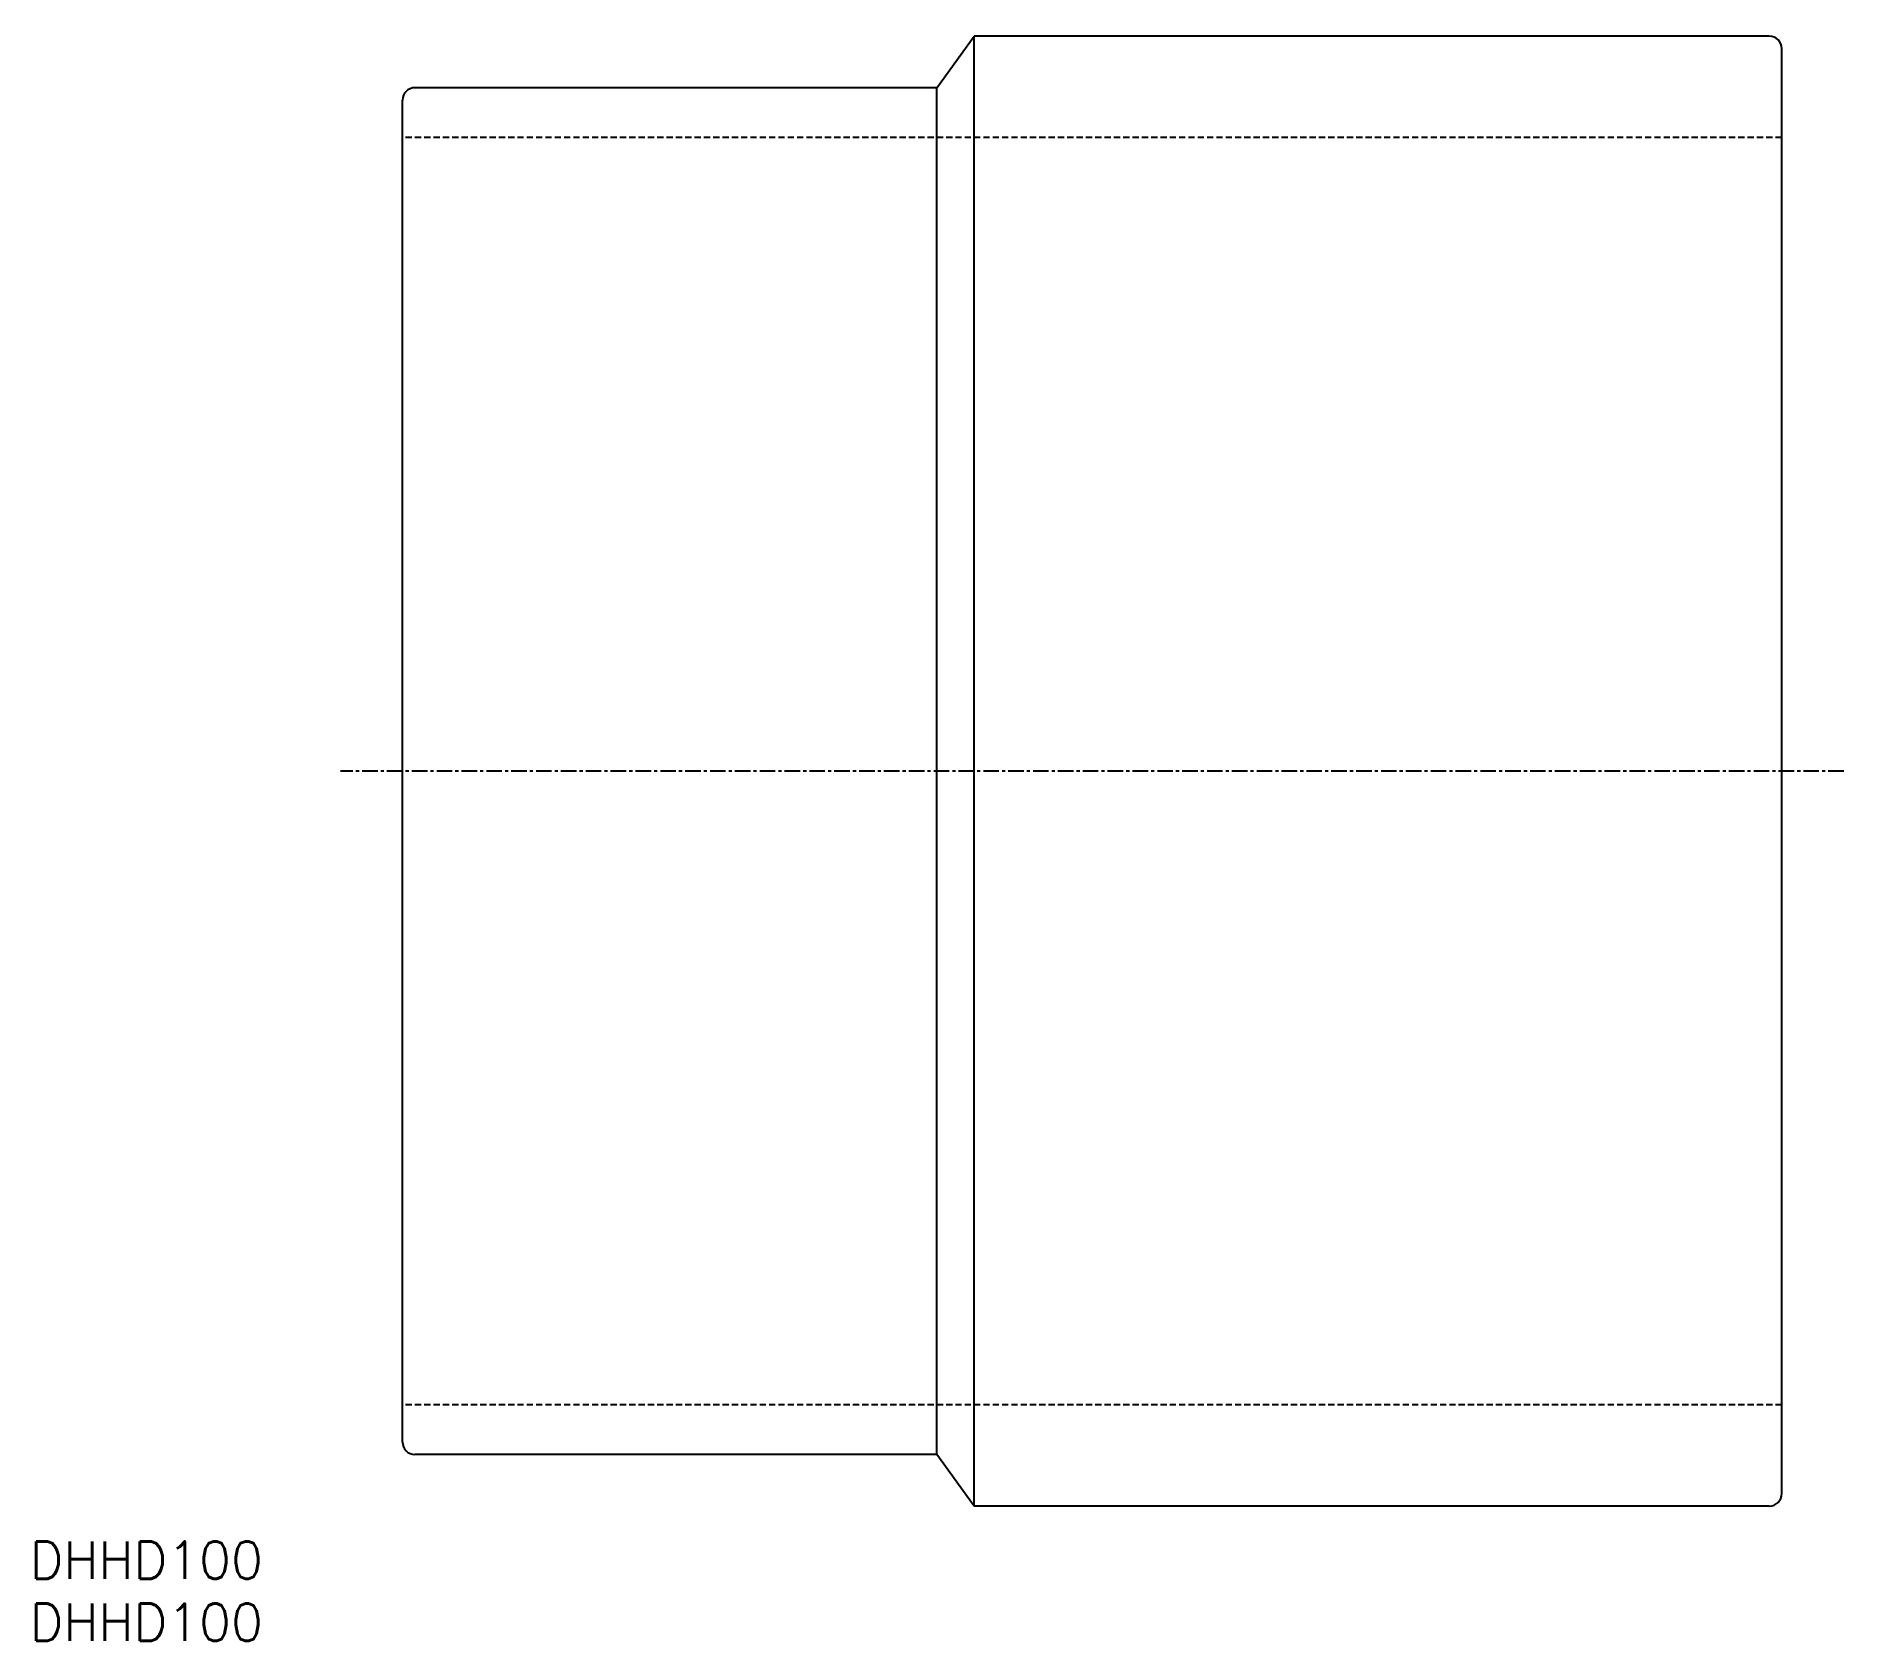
# Model space of a CAD drawing. Extents: x 1 to 146, y 0 to 129.
import ezdxf

# ---------------------------------------------------------------- set-up
doc = ezdxf.new("R2010")
doc.units = 0
doc.linetypes.add('CENTER', pattern=[2, 1.25, -0.25, 0.25, -0.25])
doc.linetypes.add('DASHED', pattern=[0.75, 0.5, -0.25])
doc.layers.get('0').update_dxf_attribs({"linetype": 'CONTINUOUS'})
doc.layers.add('CENTER', color=1, linetype='CENTER')
doc.styles.get("Standard").update_dxf_attribs({"font": 'txt.shx'})

# ---------------------------------------------------------------- blocks, each defined once
blk = doc.blocks.new('*U5')
at = {"color": 7, "linetype": 'CONTINUOUS'}
blk.add_text('DHHD100', height=3, dxfattribs=at).set_placement((0, 0))
blk = doc.blocks.new('*U6')
at = {"color": 7, "linetype": 'CONTINUOUS'}
blk.add_text('DHHD100', height=3, dxfattribs=at).set_placement((0, 5))

msp = doc.modelspace()

# ---------------------------------------------------------------- linework, layer by layer
at = {"color": 7, "linetype": 'CONTINUOUS'}
for p, q in [((73, 125), (76, 129.15)), ((140, 129.15), (76, 129.15)), ((76, 10.85), (76, 129.15)), ((141, 11.85), (141, 128.15)), ((30, 16), (30, 124)), ((73, 125), (31, 125)), ((73, 15), (73, 125)), ((73, 15), (31, 15)), ((76, 10.85), (73, 15)), ((140, 10.85), (76, 10.85))]:
    msp.add_line(p, q, dxfattribs=at)
at = {"color": 3, "linetype": 'DASHED'}
for p, q in [((141, 121), (30, 121)), ((141, 19), (30, 19))]:
    msp.add_line(p, q, dxfattribs=at)
at = {"color": 7, "linetype": 'CONTINUOUS'}
for centre, start, end in [((140, 128.15), 0, 90), ((31, 124), 90, 180), ((31, 16), 180, 270), ((140, 11.85), 270, 0)]:
    msp.add_arc(centre, 1, start, end, dxfattribs=at)
at = {"layer": 'CENTER', "color": 1, "linetype": 'CENTER'}
msp.add_line((146, 70), (25, 70), dxfattribs=at)

# ---------------------------------------------------------------- block references
at = {"color": 7, "linetype": 'CONTINUOUS'}
for name in ['*U6', '*U5']:
    msp.add_blockref(name, (0, 0), dxfattribs=at)

doc.saveas('drawing.dxf')
